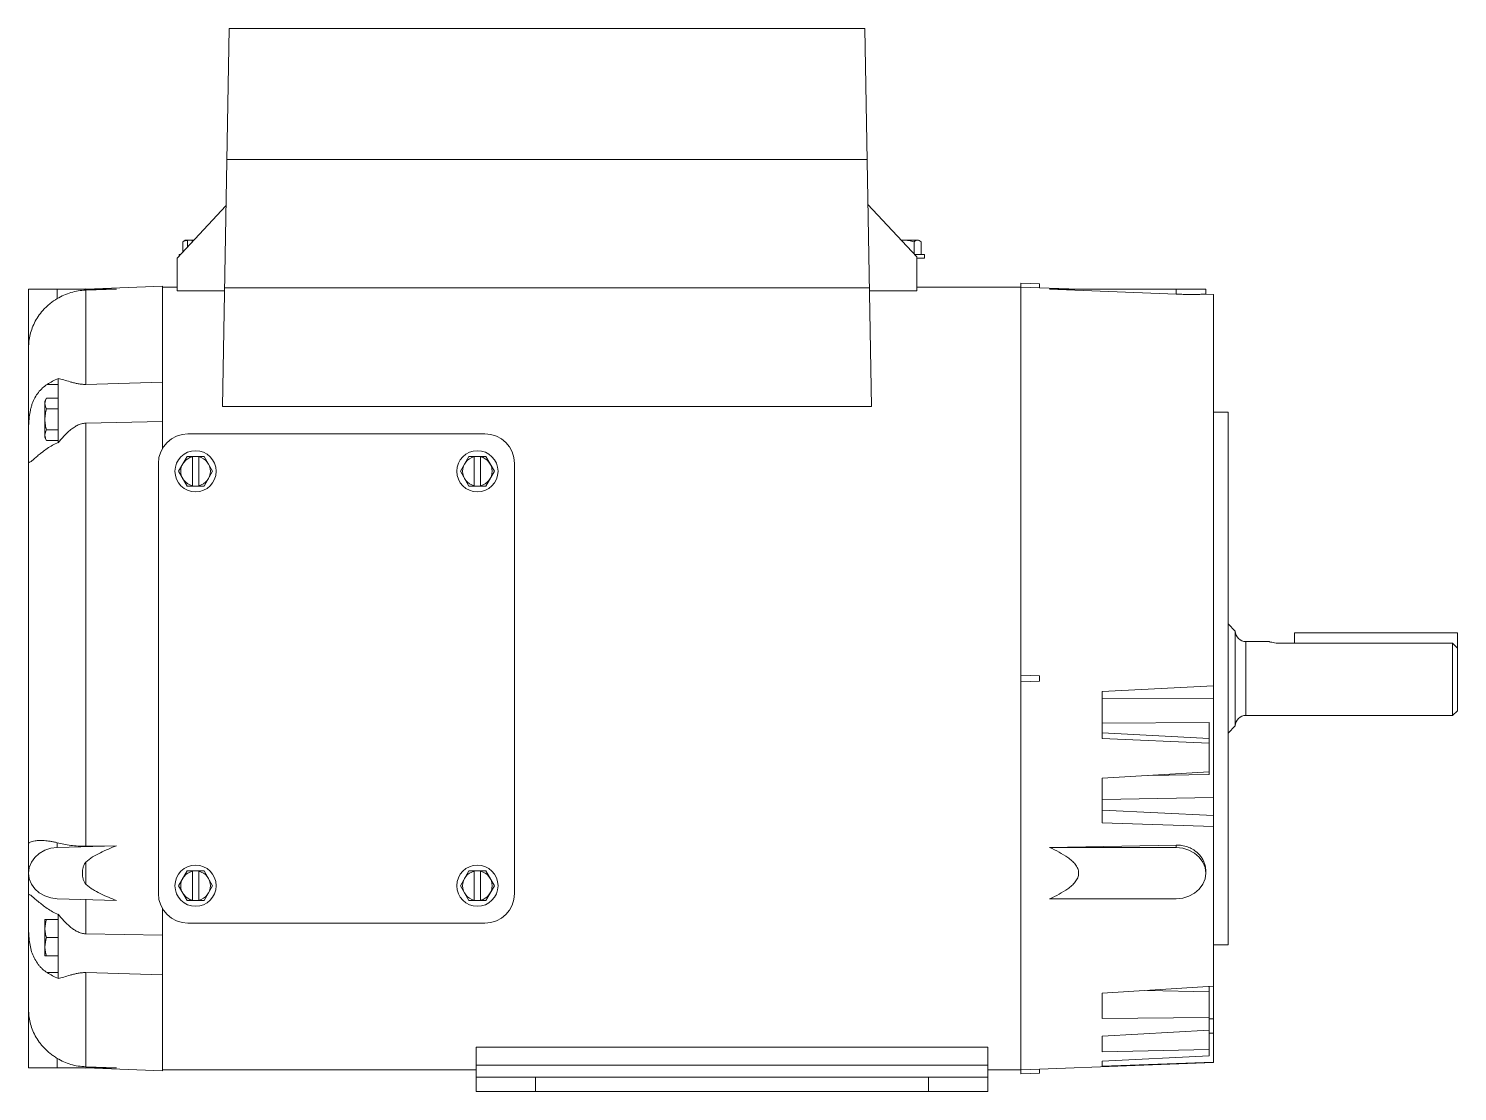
# Paper-space layout '_Front' of a CAD drawing. Header units: inches. Extents: x -4.8 to 7.3, y -3.5 to 5.5.
import ezdxf

# ---------------------------------------------------------------- set-up
doc = ezdxf.new("R2010")
doc.units = ezdxf.units.IN
doc.header["$MEASUREMENT"] = 0

psp = doc.layouts.new('_Front')

# ---------------------------------------------------------------- linework, layer by layer
at = {"color": 7, "linetype": 'Continuous', "lineweight": 15}
for p, q in [((-3.062, 5.489), (-3.118, 2.298)), ((2.307, 5.489), (-3.062, 5.489)), ((2.307, 5.489), (2.363, 2.298)), ((2.327, 4.383), (-3.082, 4.383)), ((-3.5, 3.55), (-3.089, 3.991)), ((2.333, 4.003), (2.745, 3.562)), ((-3.441, 3.694), (-3.453, 3.688)), ((-3.453, 3.601), (-3.453, 3.688)), ((-3.432, 3.702), (-3.442, 3.696)), ((-3.432, 3.702), (-3.358, 3.702)), ((-3.413, 3.643), (-3.413, 3.7)), ((-3.374, 3.7), (-3.363, 3.697)), ((-3.374, 3.7), (-3.374, 3.685)), ((2.614, 3.702), (2.76, 3.702)), ((2.617, 3.699), (2.634, 3.702)), ((2.723, 3.586), (2.723, 3.688)), ((2.77, 3.696), (2.76, 3.702)), ((2.781, 3.582), (2.781, 3.688)), ((-3.5, 3.55), (-3.5, 3.275)), ((-3.483, 3.582), (-3.483, 3.568)), ((-3.483, 3.582), (-3.47, 3.582)), ((2.726, 3.582), (2.811, 3.582)), ((2.745, 3.562), (2.745, 3.275)), ((2.745, 3.551), (2.811, 3.551)), ((2.811, 3.551), (2.811, 3.582)), ((-4.755, -1.644), (-4.755, 3.288)), ((-4.755, 3.288), (-4.012, 3.288)), ((-4.514, 3.208), (-4.514, 3.288)), ((-3.625, 3.312), (-4.272, 3.289)), ((-4.272, 3.288), (-4.272, 3.289)), ((-4.012, 3.288), (-4.272, 3.279)), ((-4.272, 2.484), (-4.272, 3.279)), ((-3.625, 3.312), (-3.625, 1.941)), ((-3.5, 3.304), (-3.625, 3.304)), ((-3.101, 3.275), (-3.5, 3.275)), ((2.346, 3.298), (-3.101, 3.298)), ((2.346, 3.275), (2.745, 3.275)), ((3.625, 3.304), (2.745, 3.304)), ((3.625, 3.338), (3.625, -3.338)), ((3.781, 3.333), (3.625, 3.338)), ((3.781, 3.3), (3.625, 3.306)), ((3.781, 3.333), (3.781, 3.3)), ((4.112, 3.288), (3.781, 3.3)), ((3.867, 3.288), (4.935, 3.246)), ((3.867, 3.288), (5.185, 3.288)), ((4.935, 3.246), (4.935, 3.288)), ((5.185, 3.246), (5.185, 3.288)), ((5.25, 3.243), (5.185, 3.246)), ((5.25, -3.243), (5.25, 3.243)), ((-4.505, 2.534), (-4.505, 1.991)), ((-4.598, 2.484), (-4.505, 2.482)), ((-4.272, 2.484), (-3.625, 2.503)), ((-4.604, 2.367), (-4.617, 2.343)), ((-4.617, 2.343), (-4.617, 2.034)), ((-4.505, 2.367), (-4.604, 2.367)), ((2.363, 2.298), (-3.118, 2.298)), ((-4.505, 2.278), (-4.604, 2.278)), ((5.375, 2.25), (5.25, 2.25)), ((5.375, 2.25), (5.375, -2.25)), ((-4.505, 2.099), (-4.604, 2.099)), ((-3.625, 2.169), (-4.272, 2.156)), ((-4.272, -1.416), (-4.272, 2.156)), ((-0.901, 2.066), (-3.409, 2.066)), ((-4.617, 2.034), (-4.604, 2.01)), ((-4.505, 2.01), (-4.604, 2.01)), ((-3.659, 1.816), (-3.659, -1.816)), ((-3.489, 1.75), (-3.417, 1.875)), ((-3.417, 1.875), (-3.273, 1.875)), ((-3.372, 1.625), (-3.372, 1.875)), ((-3.318, 1.625), (-3.318, 1.875)), ((-3.201, 1.75), (-3.273, 1.875)), ((-1.109, 1.75), (-1.037, 1.875)), ((-1.037, 1.875), (-0.893, 1.875)), ((-0.992, 1.625), (-0.992, 1.875)), ((-0.938, 1.625), (-0.938, 1.875)), ((-0.821, 1.75), (-0.893, 1.875)), ((-0.651, -1.816), (-0.651, 1.816)), ((-3.489, 1.75), (-3.417, 1.625)), ((-3.201, 1.75), (-3.273, 1.625)), ((-1.109, 1.75), (-1.037, 1.625)), ((-0.821, 1.75), (-0.893, 1.625)), ((-3.417, 1.625), (-3.273, 1.625)), ((-1.037, 1.625), (-0.893, 1.625)), ((5.435, 0.401), (5.375, 0.461)), ((5.435, 0.401), (5.435, -0.401)), ((5.935, 0.385), (5.935, 0.298)), ((5.935, 0.385), (7.31, 0.385)), ((7.31, 0.385), (7.31, -0.272)), ((5.718, 0.312), (5.525, 0.312)), ((5.525, 0.312), (5.525, -0.312)), ((5.935, 0.298), (5.81, 0.298)), ((7.27, 0.298), (5.935, 0.298)), ((7.27, -0.312), (7.27, 0.298)), ((3.781, 0.023), (3.625, 0.028)), ((3.781, 0.023), (3.781, -0.023)), ((3.781, -0.023), (3.625, -0.028)), ((5.25, -0.061), (4.311, -0.111)), ((4.311, -0.506), (4.311, -0.111)), ((4.311, -0.171), (5.25, -0.169)), ((5.525, -0.312), (7.27, -0.312)), ((7.27, -0.312), (7.31, -0.272)), ((4.311, -0.378), (5.215, -0.372)), ((4.311, -0.459), (5.215, -0.506)), ((5.215, -0.812), (5.215, -0.372)), ((5.375, -0.461), (5.435, -0.401)), ((4.311, -0.506), (5.215, -0.547)), ((5.215, -0.788), (4.311, -0.843)), ((4.311, -1.219), (4.311, -0.843)), ((4.702, -0.819), (5.215, -0.812)), ((4.311, -1.022), (5.25, -1.005)), ((4.311, -1.111), (5.25, -1.156)), ((4.311, -1.219), (5.25, -1.251)), ((-4.514, -1.387), (-4.514, -1.427)), ((-4.012, -1.412), (-4.514, -1.427)), ((-4.272, -1.416), (-4.012, -1.412)), ((4.935, -1.407), (3.867, -1.427)), ((3.867, -1.427), (4.935, -1.427)), ((4.935, -1.427), (4.935, -1.407)), ((-4.272, -1.737), (-4.272, -1.551)), ((-4.755, -3.288), (-4.755, -1.647)), ((-3.489, -1.75), (-3.417, -1.625)), ((-3.417, -1.625), (-3.273, -1.625)), ((-3.372, -1.875), (-3.372, -1.625)), ((-3.318, -1.875), (-3.318, -1.625)), ((-3.201, -1.75), (-3.273, -1.625)), ((-1.109, -1.75), (-1.037, -1.625)), ((-1.037, -1.625), (-0.893, -1.625)), ((-0.992, -1.875), (-0.992, -1.625)), ((-0.938, -1.875), (-0.938, -1.625)), ((-0.821, -1.75), (-0.893, -1.625)), ((5.185, -1.644), (5.185, -1.623)), ((-3.489, -1.75), (-3.417, -1.875)), ((-3.201, -1.75), (-3.273, -1.875)), ((-1.109, -1.75), (-1.037, -1.875)), ((-0.821, -1.75), (-0.893, -1.875)), ((-4.514, -1.86), (-4.012, -1.875)), ((-4.272, -2.156), (-4.272, -1.863)), ((-3.417, -1.875), (-3.273, -1.875)), ((-1.037, -1.875), (-0.893, -1.875)), ((3.867, -1.86), (4.935, -1.86)), ((-4.617, -2.343), (-4.617, -2.034)), ((-4.505, -2.034), (-4.604, -2.034)), ((-4.505, -1.991), (-4.505, -2.534)), ((-3.625, -1.941), (-3.625, -3.312)), ((-4.272, -2.156), (-3.625, -2.169)), ((-3.409, -2.066), (-0.901, -2.066)), ((-4.505, -2.188), (-4.604, -2.188)), ((5.25, -2.25), (5.375, -2.25)), ((-4.505, -2.343), (-4.604, -2.343)), ((-4.598, -2.484), (-4.505, -2.482)), ((-3.625, -2.503), (-4.272, -2.484)), ((-4.272, -3.279), (-4.272, -2.484)), ((5.25, -2.599), (4.311, -2.657)), ((4.692, -2.634), (5.215, -2.647)), ((5.215, -3.188), (5.215, -2.601)), ((4.311, -2.87), (4.311, -2.657)), ((4.311, -2.87), (5.215, -2.862)), ((5.215, -2.875), (5.25, -2.873)), ((5.215, -2.97), (4.311, -3.021)), ((5.215, -2.995), (5.25, -2.995)), ((-0.975, -3.487), (-0.975, -3.114)), ((-0.975, -3.114), (3.345, -3.114)), ((3.345, -3.114), (3.345, -3.487)), ((4.311, -3.153), (4.311, -3.021)), ((4.311, -3.153), (5.215, -3.132)), ((-4.514, -3.208), (-4.514, -3.288)), ((3.781, -3.3), (5.25, -3.243)), ((5.215, -3.188), (4.311, -3.231)), ((4.311, -3.275), (4.311, -3.231)), ((4.311, -3.275), (5.25, -3.241)), ((-4.012, -3.288), (-4.755, -3.288)), ((-4.272, -3.279), (-4.012, -3.288)), ((-4.272, -3.289), (-4.272, -3.288)), ((-4.272, -3.289), (-3.625, -3.312)), ((-3.625, -3.304), (-0.975, -3.304)), ((3.345, -3.265), (-0.975, -3.265)), ((3.345, -3.368), (-0.975, -3.368)), ((-0.475, -3.368), (-0.475, -3.487)), ((2.845, -3.487), (2.845, -3.368)), ((3.345, -3.304), (3.625, -3.304)), ((3.625, -3.306), (3.781, -3.3)), ((3.781, -3.333), (3.625, -3.338)), ((3.781, -3.3), (3.781, -3.333)), ((3.345, -3.487), (-0.975, -3.487))]:
    psp.add_line(p, q, dxfattribs=at)
at = {"color": 7, "linetype": 'Continuous', "lineweight": 15, "flags": 128}
for points in [[(-4.514, -1.427), (-4.568, -1.434), (-4.619, -1.451), (-4.665, -1.477), (-4.703, -1.511), (-4.731, -1.552), (-4.749, -1.597), (-4.755, -1.644), (-4.749, -1.691), (-4.731, -1.736), (-4.703, -1.776), (-4.665, -1.81), (-4.619, -1.836), (-4.568, -1.853), (-4.514, -1.86)], [(4.935, -1.86), (4.991, -1.855), (5.043, -1.839), (5.091, -1.813), (5.13, -1.779), (5.16, -1.738), (5.179, -1.692), (5.185, -1.644), (5.179, -1.596), (5.16, -1.55), (5.13, -1.509), (5.091, -1.474), (5.043, -1.449), (4.991, -1.433), (4.935, -1.427)]]:
    psp.add_lwpolyline(points, dxfattribs=at)
at = {"color": 7, "linetype": 'Continuous', "lineweight": 15}
for centre in [(-3.345, 1.75), (-0.965, 1.75), (-3.345, -1.75), (-0.965, -1.75)]:
    psp.add_circle(centre, 0.174, dxfattribs=at)
for centre, radius, start, end in [((-4.255, 2.79), 0.5, 92, 95.1832), ((-3.409, 1.816), 0.25, 90, 180), ((-0.901, 1.816), 0.25, 0, 90), ((-3.345, 1.75), 0.125, 102.4742, 257.5258), ((-3.345, 1.75), 0.125, 282.4742, 77.5258), ((-0.965, 1.75), 0.125, 102.4742, 257.5258), ((-0.965, 1.75), 0.125, 282.4742, 77.5258), ((5.525, 0.402), 0.09, 180.8754, 270), ((5.525, -0.402), 0.09, 90, 179.1246), ((-3.345, -1.75), 0.125, 102.4742, 257.5258), ((-3.345, -1.75), 0.125, 282.4742, 77.5258), ((-0.965, -1.75), 0.125, 102.4742, 257.5258), ((-0.965, -1.75), 0.125, 282.4742, 77.5258), ((-3.409, -1.816), 0.25, 180, 270), ((-0.901, -1.816), 0.25, 270, 0), ((-4.255, -2.79), 0.5, 264.8217, 268)]:
    psp.add_arc(centre, radius, start, end, dxfattribs=at)
for points in [[(-3.453, 3.688), (-3.44, 3.694), (-3.427, 3.698), (-3.413, 3.7)], [(-3.413, 3.7), (-3.412, 3.701), (-3.412, 3.702), (-3.411, 3.702)], [(-3.372, 3.702), (-3.372, 3.702), (-3.373, 3.701), (-3.374, 3.7)], [(2.723, 3.688), (2.732, 3.697), (2.742, 3.702), (2.752, 3.702)], [(-4.505, 2.532), (-4.539, 2.518), (-4.57, 2.503), (-4.598, 2.484)], [(-4.604, 2.367), (-4.612, 2.352), (-4.617, 2.337), (-4.617, 2.322)], [(-4.604, 2.099), (-4.612, 2.085), (-4.617, 2.07), (-4.617, 2.055)], [(-4.598, 1.942), (-4.57, 1.962), (-4.539, 1.979), (-4.505, 1.994)], [(7.27, 0.298), (7.284, 0.284), (7.297, 0.27), (7.31, 0.256)], [(-4.604, -2.034), (-4.612, -2.059), (-4.617, -2.085), (-4.617, -2.111)], [(-4.505, -1.994), (-4.539, -1.979), (-4.57, -1.962), (-4.598, -1.942)], [(-4.604, -2.188), (-4.612, -2.214), (-4.617, -2.239), (-4.617, -2.266)], [(-4.598, -2.484), (-4.57, -2.503), (-4.539, -2.518), (-4.505, -2.532)]]:
    psp.add_open_spline(points, degree=3, dxfattribs=at)
for points, knots in [([(2.634, 3.702), (2.649, 3.702), (2.664, 3.701), (2.694, 3.696), (2.708, 3.692), (2.723, 3.688)], [0, 0, 0, 0, 0.5, 0.5, 1, 1, 1, 1]), ([(2.752, 3.702), (2.757, 3.702), (2.762, 3.701), (2.771, 3.696), (2.776, 3.692), (2.781, 3.688)], [0, 0, 0, 0, 0.5, 0.5, 1, 1, 1, 1]), ([(-4.272, 3.279), (-4.315, 3.278), (-4.357, 3.271), (-4.417, 3.253), (-4.438, 3.246), (-4.477, 3.229), (-4.495, 3.219), (-4.514, 3.208)], [0, 0, 0, 0, 0.5, 0.5, 0.75, 0.75, 1, 1, 1, 1]), ([(-4.514, 3.208), (-4.534, 3.195), (-4.554, 3.182), (-4.581, 3.16), (-4.59, 3.153), (-4.606, 3.137), (-4.615, 3.129), (-4.638, 3.105), (-4.652, 3.088), (-4.677, 3.053), (-4.688, 3.036), (-4.718, 2.981), (-4.732, 2.944), (-4.746, 2.887), (-4.749, 2.867), (-4.753, 2.838), (-4.754, 2.829), (-4.754, 2.814), (-4.755, 2.809), (-4.755, 2.799), (-4.755, 2.794), (-4.755, 2.79)], [0, 0, 0, 0, 0.125, 0.125, 0.1875, 0.1875, 0.25, 0.25, 0.375, 0.375, 0.5, 0.5, 0.75, 0.75, 0.875, 0.875, 0.9375, 0.9375, 0.96875, 0.96875, 1, 1, 1, 1]), ([(5.185, 3.246), (5.185, 3.246), (5.183, 3.246), (5.179, 3.246), (5.177, 3.246), (5.172, 3.246), (5.169, 3.245), (5.16, 3.245), (5.152, 3.245), (5.134, 3.244), (5.123, 3.244), (5.1, 3.244), (5.088, 3.244), (5.067, 3.244), (5.06, 3.244), (5.046, 3.244), (5.038, 3.244), (5.016, 3.244), (5, 3.244), (4.968, 3.245), (4.951, 3.245), (4.935, 3.246)], [0, 0, 0, 0, 0.125, 0.125, 0.1875, 0.1875, 0.25, 0.25, 0.375, 0.375, 0.5, 0.5, 0.625, 0.625, 0.6875, 0.6875, 0.75, 0.75, 0.875, 0.875, 1, 1, 1, 1]), ([(-4.505, 2.534), (-4.49, 2.53), (-4.474, 2.526), (-4.44, 2.516), (-4.423, 2.511), (-4.395, 2.503), (-4.385, 2.5), (-4.365, 2.495), (-4.355, 2.493), (-4.333, 2.488), (-4.321, 2.487), (-4.303, 2.485), (-4.297, 2.484), (-4.285, 2.484), (-4.279, 2.484), (-4.272, 2.484)], [0, 0, 0, 0, 0.25, 0.25, 0.5, 0.5, 0.625, 0.625, 0.75, 0.75, 0.875, 0.875, 0.9375, 0.9375, 1, 1, 1, 1]), ([(-4.598, 2.484), (-4.626, 2.466), (-4.651, 2.443), (-4.694, 2.388), (-4.711, 2.357), (-4.727, 2.313), (-4.73, 2.303), (-4.735, 2.285), (-4.738, 2.276), (-4.744, 2.248), (-4.747, 2.228), (-4.75, 2.199), (-4.751, 2.189), (-4.753, 2.17), (-4.753, 2.16), (-4.755, 2.131), (-4.755, 2.112), (-4.755, 2.094)], [0, 0, 0, 0, 0.25, 0.25, 0.5, 0.5, 0.5625, 0.5625, 0.625, 0.625, 0.75, 0.75, 0.8125, 0.8125, 0.875, 0.875, 1, 1, 1, 1]), ([(-4.617, 2.322), (-4.617, 2.315), (-4.616, 2.307), (-4.611, 2.292), (-4.608, 2.285), (-4.604, 2.278)], [0, 0, 0, 0, 0.5, 0.5, 1, 1, 1, 1]), ([(-4.604, 2.278), (-4.608, 2.263), (-4.611, 2.248), (-4.616, 2.219), (-4.617, 2.204), (-4.617, 2.188)], [0, 0, 0, 0, 0.5, 0.5, 1, 1, 1, 1]), ([(-4.617, 2.188), (-4.617, 2.173), (-4.616, 2.158), (-4.611, 2.128), (-4.608, 2.114), (-4.604, 2.099)], [0, 0, 0, 0, 0.5, 0.5, 1, 1, 1, 1]), ([(-4.617, 2.055), (-4.617, 2.047), (-4.616, 2.04), (-4.611, 2.025), (-4.608, 2.018), (-4.604, 2.01)], [0, 0, 0, 0, 0.5, 0.5, 1, 1, 1, 1]), ([(-4.272, 2.156), (-4.285, 2.156), (-4.297, 2.154), (-4.315, 2.149), (-4.321, 2.147), (-4.333, 2.142), (-4.338, 2.14), (-4.355, 2.131), (-4.365, 2.125), (-4.385, 2.111), (-4.395, 2.104), (-4.423, 2.081), (-4.44, 2.064), (-4.474, 2.029), (-4.49, 2.01), (-4.505, 1.991)], [0, 0, 0, 0, 0.125, 0.125, 0.1875, 0.1875, 0.25, 0.25, 0.375, 0.375, 0.5, 0.5, 0.75, 0.75, 1, 1, 1, 1]), ([(-4.755, 1.843), (-4.755, 1.84), (-4.755, 1.838), (-4.755, 1.833), (-4.754, 1.831), (-4.753, 1.827), (-4.752, 1.825), (-4.747, 1.825), (-4.744, 1.826), (-4.736, 1.831), (-4.731, 1.835), (-4.718, 1.846), (-4.71, 1.853), (-4.693, 1.868), (-4.684, 1.876), (-4.668, 1.889), (-4.662, 1.894), (-4.65, 1.903), (-4.644, 1.908), (-4.626, 1.922), (-4.612, 1.932), (-4.598, 1.942)], [0, 0, 0, 0, 0.0625, 0.0625, 0.125, 0.125, 0.25, 0.25, 0.375, 0.375, 0.5, 0.5, 0.625, 0.625, 0.75, 0.75, 0.8125, 0.8125, 0.875, 0.875, 1, 1, 1, 1]), ([(5.718, 0.312), (5.718, 0.312), (5.718, 0.312), (5.731, 0.308), (5.752, 0.303), (5.78, 0.299), (5.8, 0.298), (5.81, 0.298)], [0, 0, 0, 0, 0.151667, 0.369937, 0.58387, 0.791818, 1, 1, 1, 1]), ([(-4.755, -1.395), (-4.755, -1.394), (-4.755, -1.394), (-4.755, -1.393), (-4.754, -1.392), (-4.754, -1.39), (-4.753, -1.389), (-4.749, -1.386), (-4.746, -1.384), (-4.737, -1.38), (-4.731, -1.378), (-4.717, -1.374), (-4.708, -1.372), (-4.688, -1.37), (-4.677, -1.369), (-4.659, -1.368), (-4.652, -1.368), (-4.638, -1.369), (-4.63, -1.369), (-4.607, -1.37), (-4.591, -1.372), (-4.563, -1.376), (-4.554, -1.378), (-4.534, -1.382), (-4.524, -1.385), (-4.514, -1.387)], [0, 0, 0, 0, 0.03125, 0.03125, 0.0625, 0.0625, 0.125, 0.125, 0.25, 0.25, 0.375, 0.375, 0.5, 0.5, 0.625, 0.625, 0.6875, 0.6875, 0.75, 0.75, 0.875, 0.875, 0.9375, 0.9375, 1, 1, 1, 1]), ([(-4.514, -1.387), (-4.477, -1.397), (-4.439, -1.405), (-4.378, -1.412), (-4.357, -1.414), (-4.315, -1.416), (-4.294, -1.416), (-4.272, -1.416)], [0, 0, 0, 0, 0.5, 0.5, 0.75, 0.75, 1, 1, 1, 1]), ([(-4.272, -1.551), (-4.255, -1.534), (-4.235, -1.52), (-4.193, -1.494), (-4.171, -1.482), (-4.127, -1.46), (-4.104, -1.45), (-4.058, -1.43), (-4.035, -1.421), (-4.012, -1.412)], [0, 0, 0, 0, 0.25, 0.25, 0.5, 0.5, 0.75, 0.75, 1, 1, 1, 1]), ([(3.867, -1.427), (3.894, -1.439), (3.921, -1.452), (3.972, -1.48), (3.997, -1.495), (4.032, -1.52), (4.044, -1.529), (4.065, -1.548), (4.075, -1.558), (4.092, -1.58), (4.099, -1.592), (4.107, -1.611), (4.109, -1.617), (4.112, -1.631), (4.112, -1.637), (4.112, -1.657), (4.109, -1.67), (4.099, -1.696), (4.092, -1.707), (4.075, -1.729), (4.065, -1.74), (4.043, -1.759), (4.032, -1.768), (3.997, -1.793), (3.972, -1.808), (3.921, -1.836), (3.894, -1.848), (3.867, -1.86)], [0, 0, 0, 0, 0.125, 0.125, 0.25, 0.25, 0.3125, 0.3125, 0.375, 0.375, 0.4375, 0.4375, 0.46875, 0.46875, 0.5, 0.5, 0.5625, 0.5625, 0.625, 0.625, 0.6875, 0.6875, 0.75, 0.75, 0.875, 0.875, 1, 1, 1, 1]), ([(4.935, -1.407), (4.951, -1.406), (4.968, -1.407), (4.992, -1.411), (5, -1.413), (5.015, -1.417), (5.023, -1.419), (5.046, -1.427), (5.06, -1.434), (5.087, -1.45), (5.1, -1.459), (5.123, -1.479), (5.134, -1.49), (5.147, -1.508), (5.152, -1.514), (5.159, -1.527), (5.163, -1.533), (5.172, -1.553), (5.177, -1.566), (5.183, -1.595), (5.185, -1.609), (5.185, -1.623)], [0, 0, 0, 0, 0.125, 0.125, 0.1875, 0.1875, 0.25, 0.25, 0.375, 0.375, 0.5, 0.5, 0.625, 0.625, 0.6875, 0.6875, 0.75, 0.75, 0.875, 0.875, 1, 1, 1, 1]), ([(-4.272, -1.737), (-4.276, -1.734), (-4.278, -1.73), (-4.283, -1.723), (-4.285, -1.719), (-4.29, -1.708), (-4.293, -1.7), (-4.299, -1.676), (-4.3, -1.66), (-4.3, -1.628), (-4.299, -1.611), (-4.293, -1.588), (-4.29, -1.58), (-4.285, -1.568), (-4.283, -1.565), (-4.278, -1.557), (-4.276, -1.554), (-4.272, -1.551)], [0, 0, 0, 0, 0.0625, 0.0625, 0.125, 0.125, 0.25, 0.25, 0.5, 0.5, 0.75, 0.75, 0.875, 0.875, 0.9375, 0.9375, 1, 1, 1, 1]), ([(-4.012, -1.875), (-4.035, -1.867), (-4.058, -1.857), (-4.104, -1.838), (-4.127, -1.828), (-4.172, -1.805), (-4.194, -1.793), (-4.225, -1.774), (-4.235, -1.767), (-4.254, -1.752), (-4.264, -1.745), (-4.272, -1.737)], [0, 0, 0, 0, 0.25, 0.25, 0.5, 0.5, 0.75, 0.75, 0.875, 0.875, 1, 1, 1, 1]), ([(-4.598, -1.942), (-4.626, -1.922), (-4.651, -1.903), (-4.694, -1.867), (-4.711, -1.852), (-4.727, -1.838), (-4.73, -1.836), (-4.735, -1.832), (-4.738, -1.83), (-4.744, -1.826), (-4.747, -1.825), (-4.75, -1.825), (-4.751, -1.825), (-4.753, -1.827), (-4.753, -1.828), (-4.755, -1.833), (-4.755, -1.837), (-4.755, -1.843)], [0, 0, 0, 0, 0.25, 0.25, 0.5, 0.5, 0.5625, 0.5625, 0.625, 0.625, 0.75, 0.75, 0.8125, 0.8125, 0.875, 0.875, 1, 1, 1, 1]), ([(-4.604, -2.034), (-4.608, -2.034), (-4.611, -2.034), (-4.616, -2.034), (-4.617, -2.034), (-4.617, -2.034)], [0, 0, 0, 0, 0.5, 0.5, 1, 1, 1, 1]), ([(-4.505, -1.991), (-4.49, -2.01), (-4.474, -2.029), (-4.44, -2.064), (-4.423, -2.081), (-4.395, -2.104), (-4.385, -2.112), (-4.365, -2.125), (-4.355, -2.132), (-4.333, -2.142), (-4.321, -2.147), (-4.303, -2.152), (-4.297, -2.153), (-4.285, -2.155), (-4.279, -2.156), (-4.272, -2.156)], [0, 0, 0, 0, 0.25, 0.25, 0.5, 0.5, 0.625, 0.625, 0.75, 0.75, 0.875, 0.875, 0.9375, 0.9375, 1, 1, 1, 1]), ([(-4.755, -2.094), (-4.755, -2.103), (-4.755, -2.113), (-4.755, -2.132), (-4.754, -2.141), (-4.753, -2.17), (-4.752, -2.189), (-4.747, -2.228), (-4.744, -2.247), (-4.736, -2.285), (-4.731, -2.303), (-4.718, -2.338), (-4.71, -2.355), (-4.693, -2.387), (-4.684, -2.402), (-4.668, -2.422), (-4.662, -2.429), (-4.65, -2.442), (-4.644, -2.448), (-4.626, -2.465), (-4.612, -2.475), (-4.598, -2.484)], [0, 0, 0, 0, 0.0625, 0.0625, 0.125, 0.125, 0.25, 0.25, 0.375, 0.375, 0.5, 0.5, 0.625, 0.625, 0.75, 0.75, 0.8125, 0.8125, 0.875, 0.875, 1, 1, 1, 1]), ([(-4.617, -2.111), (-4.617, -2.124), (-4.616, -2.138), (-4.611, -2.163), (-4.608, -2.176), (-4.604, -2.188)], [0, 0, 0, 0, 0.5, 0.5, 1, 1, 1, 1]), ([(-4.617, -2.266), (-4.617, -2.279), (-4.616, -2.292), (-4.611, -2.317), (-4.608, -2.33), (-4.604, -2.343)], [0, 0, 0, 0, 0.5, 0.5, 1, 1, 1, 1]), ([(-4.604, -2.343), (-4.608, -2.343), (-4.611, -2.343), (-4.616, -2.343), (-4.617, -2.343), (-4.617, -2.343)], [0, 0, 0, 0, 0.5, 0.5, 1, 1, 1, 1]), ([(-4.272, -2.484), (-4.285, -2.484), (-4.297, -2.484), (-4.315, -2.486), (-4.321, -2.487), (-4.333, -2.488), (-4.338, -2.489), (-4.355, -2.493), (-4.365, -2.495), (-4.385, -2.5), (-4.395, -2.503), (-4.423, -2.511), (-4.44, -2.516), (-4.474, -2.526), (-4.49, -2.53), (-4.505, -2.534)], [0, 0, 0, 0, 0.125, 0.125, 0.1875, 0.1875, 0.25, 0.25, 0.375, 0.375, 0.5, 0.5, 0.75, 0.75, 1, 1, 1, 1]), ([(-4.755, -2.79), (-4.755, -2.794), (-4.755, -2.799), (-4.755, -2.809), (-4.754, -2.814), (-4.754, -2.828), (-4.753, -2.838), (-4.749, -2.867), (-4.746, -2.886), (-4.737, -2.924), (-4.731, -2.942), (-4.717, -2.98), (-4.708, -2.999), (-4.688, -3.035), (-4.677, -3.053), (-4.659, -3.079), (-4.652, -3.087), (-4.638, -3.104), (-4.63, -3.112), (-4.607, -3.137), (-4.591, -3.152), (-4.563, -3.174), (-4.554, -3.181), (-4.534, -3.195), (-4.524, -3.201), (-4.514, -3.208)], [0, 0, 0, 0, 0.03125, 0.03125, 0.0625, 0.0625, 0.125, 0.125, 0.25, 0.25, 0.375, 0.375, 0.5, 0.5, 0.625, 0.625, 0.6875, 0.6875, 0.75, 0.75, 0.875, 0.875, 0.9375, 0.9375, 1, 1, 1, 1]), ([(-4.514, -3.208), (-4.477, -3.23), (-4.439, -3.247), (-4.378, -3.265), (-4.357, -3.27), (-4.315, -3.276), (-4.294, -3.278), (-4.272, -3.279)], [0, 0, 0, 0, 0.5, 0.5, 0.75, 0.75, 1, 1, 1, 1])]:
    psp.add_open_spline(points, degree=3, knots=knots, dxfattribs=at)

doc.saveas('drawing.dxf')
